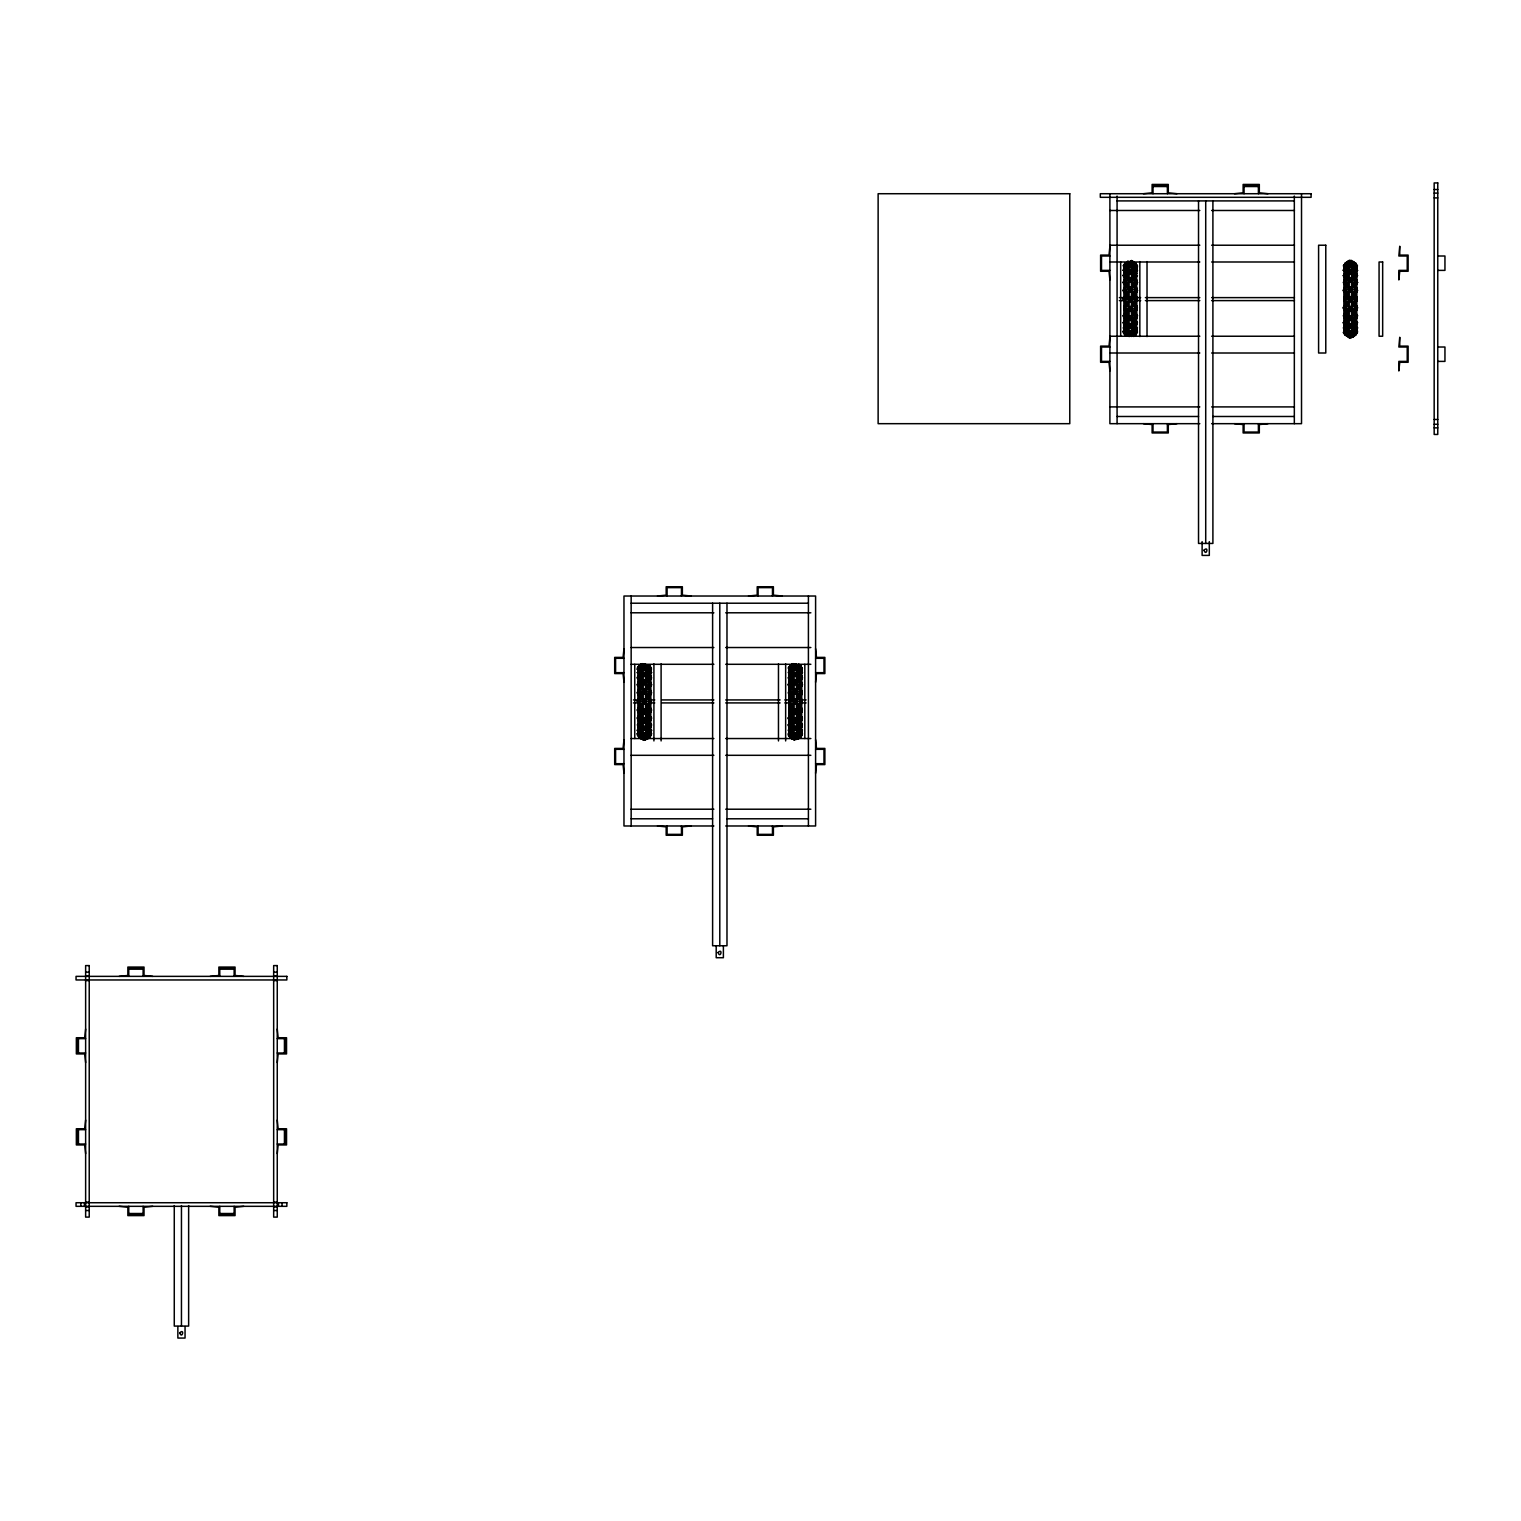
<?xml version="1.0" encoding="UTF-8"?>
<svg xmlns="http://www.w3.org/2000/svg" width="1521" height="1521" viewBox="0 0 1521 1521"><rect width="100%" height="100%" fill="white"/><g stroke="black" fill="none" stroke-linecap="round" stroke-linejoin="round"><path stroke-width="1.5" d="M638.06 675.666L637.261 677.929L638.478 679.222L638.06 675.666C640.398 675.875 638.497 681.161 637.261 677.929L638.06 675.666L639.143 676.389M638.06 682.378L638.478 686.522L638.06 682.378L637.261 684.811L638.06 686.256L638.06 682.378L638.478 686.522L637.261 684.811L638.478 682.72L638.478 686.522M650.722 720.441L650.304 716.315L650.722 720.441L651.52 718.026L650.722 716.581L650.722 720.441L650.304 716.315L651.52 718.026L650.304 720.117L650.304 716.315M650.722 727.171C652.566 721.258 647.642 725.555 650.722 727.171L651.52 724.909L650.722 724.015L649.847 726.772L650.304 723.616L651.52 724.909C650.094 728.084 649.486 727.171 650.912 724.395L650.304 723.616M788.981 675.666C787.118 681.579 792.042 677.282 788.981 675.666L788.981 678.822L790.064 676.389L788.981 675.666L790.064 676.389M801.624 720.441L801.206 716.315L801.624 720.441L801.624 716.581L800.54 719.11L801.624 720.441L800.54 719.11M801.624 727.171C803.487 721.258 798.544 725.555 801.624 727.171L801.624 724.015L800.54 726.449L801.624 727.171L800.54 726.449M1123.981 273.343L1125.084 274.084L1123.981 273.343C1122.137 279.275 1127.061 274.978 1123.981 273.343L1123.182 275.624L1123.981 276.518L1124.856 273.761L1123.182 275.624L1124.399 276.898L1124.856 273.761M1123.981 280.073L1124.399 284.218L1123.981 280.073L1123.182 282.507L1123.981 283.952L1124.399 280.415L1123.182 282.507L1124.399 284.218L1123.981 280.073L1124.856 281.176M1136.643 324.867C1138.507 318.954 1133.563 323.251 1136.643 324.867L1136.643 321.711L1135.541 324.125L1136.643 324.867L1135.541 324.125M1344.07 280.073L1344.488 284.218L1344.07 280.073L1344.07 283.952L1345.153 281.423L1344.07 280.073L1345.153 281.423M1356.713 318.136L1356.295 314.01L1356.713 318.136L1357.512 315.722L1356.713 314.277L1356.295 317.813L1357.512 315.722L1356.295 314.01L1356.713 318.136L1355.857 317.033M1356.713 324.867L1355.629 324.125L1356.713 324.867C1358.576 318.954 1353.633 323.251 1356.713 324.867L1357.512 322.604L1356.713 321.711L1355.857 324.467L1357.512 322.604L1356.295 321.311L1355.857 324.467M637.869 673.271L638.06 670.685C641.121 670.286 635.835 676.655 638.915 670.362L638.478 673.423L637.261 672.643L639.143 670.78L637.261 672.643L638.478 673.423M637.869 693.006L638.478 690.61L637.261 692.816L638.478 694.85L638.06 690.42L638.478 694.85L637.261 692.816L638.06 690.42L639.143 692.264L638.06 690.42M650.722 712.417L650.304 707.987L650.722 712.417L651.52 710.022L650.722 708.121L650.722 712.417L650.304 707.987L651.52 710.022L650.304 712.227L650.304 707.987M650.722 732.152C652.338 725.973 647.699 733.008 650.722 732.152L651.52 730.194L649.847 732.476L650.304 729.415L651.52 730.194L649.619 732.057L650.722 732.152L650.912 729.567M788.981 690.42L788.981 694.717L790.064 692.264L788.981 690.42L788.981 694.717L790.064 692.264L788.981 690.42L790.064 692.264M801.624 712.417L801.624 708.121L800.54 710.573L801.624 712.417L801.624 708.121L800.54 710.573L801.624 712.417L800.54 710.573M801.624 732.152C803.259 725.973 798.62 733.008 801.624 732.152L801.833 729.567L800.54 732.057L801.624 732.152L801.833 729.567M1124.399 271.118L1123.182 270.339L1125.084 268.476L1123.981 268.38C1122.365 274.56 1127.004 267.525 1123.981 268.38L1123.182 270.339L1124.399 271.118L1124.856 268.057M1123.981 288.096L1124.399 292.526L1123.981 288.096L1123.182 290.511L1123.981 292.412L1124.399 288.306L1123.182 290.511L1124.399 292.526L1123.981 288.096L1124.856 289.827M1136.643 310.113L1136.643 305.816L1135.541 308.269L1136.643 310.113L1136.643 305.816L1135.541 308.269L1136.643 310.113L1135.541 308.269M1136.643 329.848C1138.259 323.669 1133.62 330.703 1136.643 329.848L1136.833 327.262L1135.541 329.753L1136.643 329.848L1136.833 327.262M1344.07 268.38C1342.435 274.56 1347.074 267.525 1344.07 268.38L1343.271 270.339L1344.488 271.118L1344.925 268.057L1343.271 270.339L1344.488 271.118M1356.713 310.113L1356.295 305.683L1356.713 310.113L1357.512 307.717L1356.713 305.816L1356.295 309.923L1357.512 307.717L1356.295 305.683L1356.713 310.113L1355.857 308.402M1356.922 327.262L1355.629 329.753L1356.713 329.848C1358.348 323.669 1353.709 330.703 1356.713 329.848L1357.512 327.89L1355.857 330.171L1356.295 327.11L1357.512 327.89L1355.857 330.171M643.212 740.1L643.212 664.05L644.391 665.571L643.269 664.62L645.569 664.05L644.391 665.571L645.512 664.62L645.512 739.51L643.212 740.1L645.569 738.788C643.991 735.746 641.862 739.624 645.512 739.51M795.293 739.776L794.133 740.1L794.133 664.05L795.293 665.571L796.415 664.62L796.415 739.51M1349.26 262.315L1350.382 260.756L1349.26 261.023L1351.561 261.745L1350.382 262.715L1349.222 261.745L1351.523 261.023L1351.523 337.206L1349.222 337.795L1349.222 260.433L1351.561 260.433L1349.26 262.315L1350.382 263.266L1351.523 262.315L1349.222 260.433M1129.19 335.913L1130.312 334.962L1129.133 336.483L1129.133 261.745L1130.312 263.266L1131.491 260.433M638.478 703.615L638.478 699.223L638.478 703.615L637.261 701.409L638.06 699.185L639.143 701.409L638.06 699.185M650.722 703.653L650.304 699.223L650.304 703.615L651.52 701.409L650.722 699.185L650.722 703.653L650.304 699.223L650.304 703.615L650.912 701.409M788.981 699.185L788.981 703.653L790.064 701.409L788.981 699.185L788.981 703.653L790.064 701.409L788.981 699.185L788.981 703.653M801.624 703.653L801.624 699.185L800.54 701.409L801.624 703.653L801.624 699.185L801.624 703.653L800.768 701.409M1123.981 296.88L1124.399 301.31L1124.399 296.918L1123.182 299.105L1123.981 301.348L1124.399 296.918L1123.182 299.105M1344.07 296.88L1344.07 301.348L1345.153 299.105L1344.07 296.88L1344.07 301.348L1344.07 296.88L1344.925 299.105M1356.713 301.348L1356.713 296.88L1355.629 299.105L1356.713 301.348L1356.713 296.88L1356.713 301.348L1355.857 299.105M638.06 667.814L637.869 670.02L638.915 666.787L637.261 669.316L638.478 669.525L638.915 666.787L637.261 669.316L638.478 669.525M650.912 732.818L649.847 736.05L650.912 732.818L649.847 736.05L650.304 733.293L651.52 733.521L650.304 734.434M790.064 667.244L788.772 670.02L789.836 666.787M801.624 735.023L801.833 732.818L800.768 736.05L801.833 732.818L800.768 736.05L801.206 733.293L802.423 733.521L800.54 735.594L801.206 734.434M1125.084 264.939L1123.791 267.715L1124.856 264.483M1356.713 332.719L1356.922 330.513L1355.857 333.745L1356.922 330.513L1355.857 333.745L1356.295 330.989L1357.512 331.217L1355.629 333.289L1356.295 332.129M638.06 708.121L638.06 712.417L638.478 707.987L637.261 710.022L638.06 712.417L638.478 707.987L637.261 710.022M650.722 694.717L650.722 690.42L650.304 694.85L651.52 692.816L650.722 690.42L649.619 692.264L650.722 694.717L650.304 690.61L651.52 692.816L650.304 694.85L650.304 690.61M788.772 709.832L789.38 707.987L788.981 712.417L788.981 708.121L790.064 710.573L788.981 712.417L788.981 708.121M801.624 694.717L801.624 690.42L800.54 692.264L801.624 694.717L801.624 690.42L800.54 692.264L801.624 694.717L801.624 690.42M1123.981 305.816L1123.981 310.113L1125.084 308.269L1123.981 305.816L1123.981 310.113L1125.084 308.269L1123.981 305.816L1123.981 310.113M1136.643 292.412L1136.643 288.096L1136.225 292.526L1137.442 290.511L1136.643 288.096L1135.541 289.96L1136.643 292.412L1136.225 288.306L1137.442 290.511L1136.225 292.526L1137.442 290.511M1356.713 292.412L1356.713 288.096L1356.295 292.526L1357.512 290.511L1356.713 288.096L1355.629 289.96L1356.713 292.412L1356.295 288.306L1357.512 290.511L1356.295 292.526L1356.295 288.306M637.869 668.917L638.915 665.552L638.915 737.267L637.261 734.643L639.143 736.81L637.869 733.921L637.869 668.917L639.143 666.027L637.261 668.194L638.915 665.552M650.722 735.613L650.912 668.917L649.847 665.552L649.847 737.267L651.52 734.643M788.772 671.636L789.836 665.552L789.836 737.267L788.182 734.643L790.064 736.81L788.772 733.921L788.772 673.271L789.836 670.362L788.182 672.643C791.681 674.031 788.239 669.088 790.064 670.78L789.38 671.217M801.624 735.613L801.833 668.917L800.768 665.552L800.768 737.267L802.423 734.643M1123.981 264.92L1123.791 331.616L1124.856 334.962L1124.856 263.247L1123.182 265.89L1125.084 263.722L1124.399 267.221M1136.833 273.552L1137.442 265.89L1135.769 263.247L1135.769 334.962L1136.833 317.775M1343.861 273.552L1344.925 263.247L1344.925 334.962L1343.271 332.339L1345.153 334.506L1343.861 331.616L1343.861 317.775M1356.713 333.308L1356.922 266.612L1355.857 263.247L1355.857 334.962L1357.512 332.339M789.38 679.222L789.836 676.065L788.182 677.929L789.38 679.222L789.38 676.104M800.768 726.772L801.206 723.616L802.423 724.909L800.768 726.772L801.624 724.015M1135.769 324.467L1136.225 321.311L1137.442 322.604L1135.769 324.467L1136.643 321.711M1343.271 275.624L1344.488 276.898L1344.925 273.761L1343.271 275.624L1344.488 276.898L1344.488 273.799M789.836 670.362L788.772 673.271M789.38 686.522L788.981 682.378L788.182 684.811L789.38 686.522L789.38 682.72L788.182 684.811L789.38 686.522L788.981 682.378L789.836 683.48M800.768 719.338L801.206 716.315L802.423 718.026L801.206 720.117L801.624 716.581M800.768 732.476L801.206 729.415L802.423 730.194L800.768 732.476L801.206 729.415M1135.769 317.033L1136.225 314.01L1137.442 315.722L1136.643 318.136L1136.225 314.01L1137.442 315.722L1136.225 317.813L1135.541 316.805L1136.643 318.136L1136.643 314.277L1137.442 315.722M1135.769 330.171L1136.225 327.11L1137.442 327.89L1135.769 330.171L1136.225 327.11M1344.488 284.218L1344.488 280.415L1343.271 282.507L1344.488 284.218L1344.488 280.415M1135.769 333.745L1136.225 330.989L1137.442 331.217C1134.153 337.434 1137.499 327.357 1135.769 333.745L1136.833 330.513L1135.541 333.289L1136.643 331.559M1344.488 267.221L1344.925 264.483L1343.861 267.715M789.38 694.85L789.38 690.61L788.182 692.816L789.38 694.85L789.38 690.61M800.768 710.706L801.206 707.987L802.423 710.022L801.206 712.227L801.624 708.121M1135.769 308.402L1136.225 305.683L1137.442 307.717L1136.225 309.923L1136.643 305.816M1344.488 292.526L1344.07 288.096L1343.271 290.511L1344.488 292.526L1344.488 288.306L1343.271 290.511L1344.488 292.526L1344.07 288.096L1344.925 289.827M1352.644 261.897L1354.736 263.247L1352.644 261.897L1354.736 263.247L1352.644 261.897L1353.842 261.726M1348.043 336.901L1346.047 334.981M637.869 717.665L638.478 716.315L638.06 720.441L637.261 718.026L638.06 716.581L639.143 719.11L638.06 720.441L638.478 716.315L637.261 718.026M650.722 686.256L650.722 682.378L650.304 686.522L651.52 684.811L650.722 682.378L649.619 683.728L650.722 686.256L650.304 682.72L651.52 684.811L650.304 686.522L651.52 684.811M788.981 716.581L788.981 720.441L790.064 719.11L789.38 716.315L788.182 718.026L788.981 720.441L790.064 719.11L788.981 716.581L789.38 720.117L788.182 718.026L789.38 716.315L788.981 720.441M801.624 686.256L801.624 682.378L800.54 683.728L801.206 686.522L802.423 684.811L801.624 682.378L800.54 683.728L801.624 686.256L801.206 682.72L802.423 684.811L801.206 686.522L801.624 682.378M1123.981 314.277L1123.981 318.136L1125.084 316.805L1124.399 314.01L1123.182 315.722L1123.981 318.136L1125.084 316.805L1123.981 314.277L1124.399 317.813L1123.182 315.722L1124.399 314.01L1123.981 318.136M1136.643 283.952L1136.643 280.073L1135.541 281.423L1136.225 284.218L1137.442 282.507L1136.643 280.073L1135.541 281.423L1136.643 283.952L1136.225 280.415L1137.442 282.507L1136.225 284.218L1136.643 280.073M1344.07 314.277L1344.488 317.813L1343.271 315.722L1344.488 314.01L1345.153 316.805L1344.07 318.136L1344.07 314.277L1345.153 316.805L1344.07 318.136L1345.153 316.805M1356.713 283.952L1356.713 280.073L1356.295 284.218L1357.512 282.507L1356.713 280.073L1355.629 281.423L1356.713 283.952L1356.295 280.415L1357.512 282.507L1356.295 284.218L1357.512 282.507M800.768 736.05L801.833 732.818M1355.857 333.745L1356.922 330.513M649.847 737.267L650.304 735.004M788.772 668.917L789.836 665.552M800.768 737.267L801.206 735.004M1124.399 265.51L1124.856 263.247M1135.769 334.962L1137.442 332.339M1344.925 263.247L1343.861 266.612M1355.857 334.962L1356.295 332.7M1124.856 299.105L1124.399 301.31L1124.399 296.918M1136.225 296.918L1136.643 301.348L1135.541 299.105L1136.643 296.88L1136.643 301.348L1135.541 299.105L1136.643 296.88L1137.442 299.105L1136.225 296.918L1136.833 299.105L1136.643 273.343C1134.305 273.571 1136.206 278.856 1137.442 275.624L1136.225 276.898L1135.541 274.084L1136.643 273.343L1135.541 274.084M801.206 720.117L801.206 716.315M1124.399 280.415L1124.399 284.218M1356.295 317.813L1356.295 314.01M801.206 712.227L801.206 707.987M1124.399 288.306L1124.399 292.526M1136.225 309.923L1136.225 305.683M1356.295 309.923L1356.295 305.683M801.206 726.715L801.206 723.616M1124.399 273.799L1124.399 276.898M1133.62 262.277L1132.556 261.897L1134.837 262.734C1130.16 259.35 1136.073 265.3 1133.772 261.726L1134.647 263.247L1132.651 261.327L1134.647 263.247M1136.225 324.41L1136.225 321.311M1356.295 324.41L1356.295 321.311M647.699 665.209L648.916 665.057L647.699 665.209L648.916 665.057L648.726 737.894L646.634 739.282L646.634 664.848L648.726 666.179M798.753 664.031C801.738 666.445 796.7 664.468 799.818 665.057L799.647 737.894L797.536 739.282M1127.004 335.323L1125.787 335.476M1353.709 262.905L1352.739 261.327M1348.138 336.331L1347.074 335.323M1344.488 266.099L1344.925 264.483M798.62 666.464L797.65 666.217L798.62 668.308L799.818 667.529L797.536 666.749C800.578 665.476 795.426 666.312 798.62 668.308L799.818 667.529L798.753 665.932L799.647 668.004M791.985 736.373L793.049 736.088L791.985 734.529L790.768 735.308L792.954 736.62L791.985 734.529L790.768 735.308L793.049 736.088L790.768 735.308M637.869 701.409L638.478 699.223L637.261 701.409M789.38 699.223L789.38 703.615M801.206 703.615L801.833 701.409M1344.488 296.918L1343.861 299.105L1343.861 276.138L1344.488 276.898M1356.295 301.31L1356.295 296.918M1344.488 309.923L1344.488 305.683L1344.07 310.113L1343.271 307.717L1344.07 305.816L1345.153 308.269L1344.07 310.113L1343.271 307.717L1344.488 305.683M788.981 678.822L789.836 676.065M1344.925 273.761L1343.861 276.138M1344.07 283.952L1344.925 281.176M788.981 694.717L789.836 692.131M801.206 694.85L801.206 690.61M1124.399 305.683L1124.399 309.923M1344.07 270.605L1344.925 268.057M639.866 737.78L642.052 739.206L639.866 737.78C641.938 736.963 640.683 740.195 640.056 737.286L642.052 739.206L640.056 737.286M790.768 737.78L792.954 739.206L790.768 737.78C792.859 736.963 791.604 740.195 790.958 737.286L792.954 739.206L790.958 737.286M789.38 667.814L790.064 666.027L788.182 668.194L788.981 667.225M1136.643 296.88L1135.541 299.105M645.569 691.409C644.98 697.321 641.691 690.591 644.391 689.07L645.569 691.409L644.391 693.918L643.269 691.561L644.391 689.07L645.512 691.561L644.391 694.032L643.212 691.409L644.391 689.26L645.512 691.561M796.472 691.409L795.293 694.032L796.415 691.561L795.293 689.07L794.133 691.409L795.293 694.032L796.472 691.409L795.293 689.07L794.171 691.561L795.293 693.918L794.133 691.409L795.293 689.26L796.415 691.561M1131.491 289.104L1130.312 291.709L1131.434 289.256L1130.312 286.766L1129.133 289.104L1130.312 291.709L1131.491 289.104L1130.312 286.766L1129.133 289.104L1130.312 291.595L1129.19 289.256L1130.312 286.956L1131.434 289.256M1351.561 289.104L1350.382 291.709L1351.523 289.256L1350.382 286.766L1349.222 289.104L1350.382 291.709L1351.561 289.104L1350.382 286.766L1349.222 289.104L1350.382 291.595L1349.26 289.256L1350.382 286.956L1351.523 289.256M645.569 682.073L644.391 684.678L643.212 682.073L644.391 680.077L645.569 682.073L644.391 684.678L645.512 682.378L644.391 680.077L645.512 682.378M796.472 682.073L795.293 684.678L794.133 682.073L795.293 680.077L796.472 682.073L795.293 684.678L796.415 682.378L795.293 680.077L794.171 682.378L795.293 684.412L794.133 682.073L795.293 680.4L796.415 682.378M1131.491 279.769L1130.312 282.355L1129.133 279.769L1130.312 277.773L1131.491 279.769L1130.312 282.355L1131.434 280.073L1130.312 277.773L1129.19 280.073L1130.312 282.107L1129.133 279.769L1130.312 278.096L1131.434 280.073M1351.561 279.769L1350.382 282.355L1349.222 279.769L1350.382 277.773L1351.561 279.769L1350.382 282.355L1351.523 280.073L1350.382 277.773L1349.26 280.073L1350.382 282.107L1349.222 279.769L1350.382 278.096L1351.523 280.073M801.206 686.522L802.423 684.811M789.38 716.315L789.38 720.117M1136.225 284.218L1137.442 282.507M1124.399 314.01L1124.399 317.813M645.569 674.069L644.391 676.446L643.212 674.069L644.391 672.529L645.569 674.069L644.391 676.446L645.512 674.487L644.391 672.529L645.512 674.487M645.512 711.277L644.391 708.919L643.212 711.429L644.391 708.805L645.512 711.277L644.391 713.767L645.569 711.429L644.391 708.919L643.212 711.429L644.391 713.767L645.569 711.429M796.472 674.069L795.293 676.446L794.133 674.069L795.293 672.529L796.472 674.069L795.293 676.446L796.415 674.487L795.293 672.529L794.171 674.487L795.293 676.065L794.133 674.069L795.293 672.966L796.415 674.487M796.415 711.277L795.293 708.919L794.133 711.429L795.293 708.805L796.415 711.277L795.293 713.767L796.472 711.429L795.293 708.919L794.133 711.429L795.293 713.767L796.472 711.429M1131.491 271.765L1130.312 274.141L1129.133 271.765L1130.312 270.225L1131.491 271.765L1130.312 274.141L1131.434 272.183L1130.312 270.225L1129.19 272.183L1130.312 273.761L1129.133 271.765L1130.312 270.662L1131.434 272.183M1131.434 308.972L1130.312 311.463L1131.491 309.124L1130.312 306.615L1129.133 309.124L1130.312 311.463L1129.19 308.972L1130.312 306.501L1131.434 308.972L1130.312 306.501L1129.133 309.124L1130.312 311.273L1131.491 309.124M1351.561 271.765L1350.382 274.141L1349.222 271.765L1350.382 270.225L1351.561 271.765L1350.382 274.141L1351.523 272.183L1350.382 270.225L1349.26 272.183L1350.382 273.761L1349.222 271.765L1350.382 270.662L1351.523 272.183M1351.523 308.972L1350.382 311.463L1351.561 309.124L1350.382 306.615L1349.222 309.124L1350.382 311.463L1349.26 308.972L1350.382 306.501L1351.523 308.972L1350.382 306.501L1349.222 309.124L1350.382 311.273L1351.561 309.124M788.981 712.417L790.064 710.573M1136.643 288.096L1135.541 289.96M1344.07 310.113L1345.153 308.269M1356.713 288.096L1355.629 289.96M800.54 667.244L801.833 670.02M789.836 736.05L788.772 732.818L789.836 736.05L788.772 732.818L790.064 735.594L788.981 733.883M1136.643 265.51L1135.769 264.483L1136.833 267.715M1124.856 333.745L1123.791 330.513L1125.084 334.506L1123.182 332.339L1124.856 334.962M1355.629 264.939L1356.922 267.715M1345.153 333.289L1343.861 330.513L1344.925 333.745L1344.07 332.719M649.619 676.389L650.722 678.822L650.722 675.666C648.383 675.875 650.285 681.161 651.52 677.929L650.722 675.666L650.304 679.222L651.52 677.929M637.869 724.395C638.649 722.152 640.208 727.323 638.06 727.171L638.06 724.015C640.36 726.677 637.109 728.502 637.869 724.395L638.478 723.616L637.261 724.909L638.915 726.772L638.06 724.015M801.206 679.222L801.624 675.666L800.54 676.389L801.624 678.822L802.423 677.929L801.624 675.666C799.305 675.875 801.187 681.161 802.423 677.929L800.768 676.065L801.206 679.222L802.423 677.929M788.981 724.015L788.981 727.171C791.3 726.962 789.418 721.676 788.182 724.909L788.981 727.171L790.064 726.449L788.981 724.015L789.836 726.772L788.182 724.909L789.38 723.616L789.836 726.772M1123.981 321.711L1123.981 324.867C1126.32 324.657 1124.418 319.372 1123.182 322.604L1123.981 324.867L1125.084 324.125L1123.981 321.711L1124.856 324.467L1123.182 322.604L1124.399 321.311L1124.856 324.467M1356.713 276.518L1356.713 273.343C1354.393 273.571 1356.276 278.856 1357.512 275.624L1355.857 273.761L1356.713 276.518L1355.629 274.084L1356.713 273.343L1356.295 276.898L1357.512 275.624M1344.07 321.711L1344.07 324.867C1346.389 324.657 1344.507 319.372 1343.271 322.604L1344.07 324.867L1345.153 324.125L1344.07 321.711L1344.925 324.467L1343.271 322.604L1344.488 321.311L1344.925 324.467M1136.225 301.31L1137.442 299.105M800.54 670.78L801.624 670.685L802.423 672.643L801.206 673.423L800.54 670.78L801.624 670.685L801.833 673.271L800.54 670.78L801.833 673.271M789.836 732.476L789.38 729.415L789.836 732.476L789.38 729.415L788.182 730.194L789.836 732.476L789.38 729.415M1135.541 268.476L1136.643 268.38L1137.442 270.339L1136.225 271.118L1135.541 268.476L1136.643 268.38L1136.833 270.966L1135.541 268.476L1136.833 270.966M1124.856 330.171L1124.399 327.11L1124.856 330.171L1124.399 327.11L1123.182 327.89L1124.856 330.171L1124.399 327.11M1355.629 268.476L1357.512 270.339L1356.295 271.118L1355.629 268.476L1357.512 270.339L1356.295 271.118L1357.512 270.339M1344.925 330.171L1344.488 327.11L1344.925 330.171L1344.488 327.11L1343.271 327.89L1344.925 330.171L1344.488 327.11M645.512 720.46L644.391 718.425L643.212 720.764L644.391 718.159L645.512 720.46L644.391 722.76L645.569 720.764C644.942 715.345 641.71 721.144 644.391 722.76L643.269 720.46L644.391 722.437L645.569 720.764M796.415 720.46L795.293 718.425L794.133 720.764L795.293 718.159L796.415 720.46L795.293 722.76L796.472 720.764C795.863 715.345 792.612 721.144 795.293 722.76L794.171 720.46L795.293 722.437L796.472 720.764M1131.434 318.155L1130.312 316.121L1129.133 318.459L1130.312 315.855L1131.434 318.155L1130.312 320.456L1131.491 318.459C1130.883 313.041 1127.631 318.821 1130.312 320.456L1129.19 318.155L1130.312 320.132L1131.491 318.459M1351.523 318.155L1350.382 320.456L1351.561 318.459L1350.382 315.855L1351.523 318.155L1350.382 316.121L1349.222 318.459L1350.382 320.456L1349.26 318.155L1350.382 315.855L1349.222 318.459L1350.382 320.132L1351.561 318.459M640.056 665.552L642.052 663.631L639.866 665.057L642.147 664.202L642.147 739.282L640.056 737.894L640.056 664.943M645.569 667.928L644.391 669.943L643.212 667.928L644.391 666.959L645.569 667.928L644.391 669.943L645.512 668.422L644.391 666.959L645.512 668.422M638.478 720.117L638.06 716.581M647.851 738.807C651.273 736.012 643.478 741.069 648.726 737.286L646.729 739.206L648.726 737.286M790.958 665.552L792.954 663.631L790.768 665.057L793.049 664.202L793.049 739.282L790.958 737.894L790.958 664.943M796.472 667.928L795.293 669.943L794.133 667.928L795.293 666.959L796.472 667.928L795.293 669.943L796.415 668.422L795.293 666.959L794.171 668.422L795.293 669.449L794.133 667.928L796.415 668.422M799.818 737.78L797.65 739.206L799.818 737.78L797.65 739.206L797.536 664.848L799.647 666.179M1131.491 265.605L1130.312 267.639L1129.133 265.605L1130.312 264.654L1131.491 265.605L1130.312 267.639L1131.434 266.118L1130.312 264.654L1129.19 266.118L1130.312 267.145L1129.133 265.605L1131.434 266.118M1134.837 335.476L1133.772 336.502C1136.757 334.069 1131.719 336.065 1134.837 335.476L1133.62 335.323M1135.541 333.289L1136.225 332.129M1346.047 263.247L1346.941 261.726C1350.762 260.737 1343.423 265.167 1346.941 261.726L1348.138 261.897L1346.047 263.247L1348.043 261.327M1351.561 265.605L1350.382 267.639L1349.222 265.605L1350.382 264.654L1351.561 265.605L1350.382 267.639L1351.523 266.118L1350.382 264.654L1349.26 266.118L1350.382 267.145L1349.222 265.605L1351.523 266.118M1353.842 336.502C1357.283 333.688 1349.469 338.765 1354.736 334.981L1352.739 336.901L1352.644 261.251L1354.736 262.639L1354.736 335.59L1352.644 336.978L1354.736 334.981M642.147 664.202L639.866 665.057L642.052 663.631M793.049 664.202L790.768 665.057L792.954 663.631M800.54 735.594L802.423 733.521M1355.629 333.289L1357.512 331.217M651.52 668.194L649.619 666.027L650.912 668.917L650.722 667.225M638.06 735.613L637.869 733.921M802.423 668.194L800.54 666.027L801.833 668.917L801.624 667.225M788.981 735.613L788.772 733.921M1137.442 265.89L1135.541 263.722L1136.833 266.612M1357.512 265.89L1355.629 263.722L1356.922 266.612L1356.713 264.92M1344.07 333.308L1343.861 331.616M650.304 668.403L649.619 667.244L650.304 669.525L651.52 669.316L649.847 666.787L650.912 670.02M638.478 734.434L638.915 736.05L638.478 733.293L638.06 735.023L637.261 733.521L638.915 736.05L637.261 733.521M788.981 735.023L788.182 733.521M1123.981 332.719L1123.182 331.217L1125.084 333.289L1124.399 332.129M801.206 669.525L800.768 666.787M1136.643 266.65L1135.541 264.939M645.512 728.35C644.505 732.304 641.881 727.951 644.391 726.373L645.512 728.35L644.391 726.373L643.212 728.768L644.391 726.772L645.569 728.768L644.391 730.308L643.269 728.35L644.391 729.871L645.569 728.768M796.415 728.35C795.426 732.304 792.783 727.951 795.293 726.373L796.415 728.35L795.293 726.373L794.133 728.768L795.293 726.772L796.472 728.768L795.293 730.308L794.171 728.35L795.293 729.871L796.472 728.768M1131.434 326.045L1130.312 324.467L1129.133 326.464L1130.312 324.068L1131.434 326.045L1130.312 328.004L1131.491 326.464C1130.902 321.749 1127.612 326.521 1130.312 328.004L1129.19 326.045L1130.312 327.566L1131.491 326.464M1351.523 326.045L1350.382 328.004L1351.561 326.464L1350.382 324.068L1351.523 326.045L1350.382 324.467L1349.222 326.464L1350.382 328.004L1349.26 326.045L1350.382 324.068L1349.222 326.464L1350.382 327.566L1351.561 326.464M650.912 673.271C650.589 666.768 648.459 674.506 651.52 672.643L649.619 670.78L651.52 672.643L650.304 673.423L651.52 672.643M638.478 731.601C639.695 734.7 637.489 725.232 638.06 732.152L637.261 730.194L638.478 729.415L637.261 730.194L639.143 732.057L638.06 729.928M788.981 732.152L788.981 729.928M1123.981 329.848L1123.981 327.604M1356.922 270.966L1356.713 268.38M1344.07 329.848L1344.07 327.604M1131.491 261.745L1130.312 263.266L1129.19 262.315L1131.434 261.023L1131.434 335.913L1130.312 335.514L1131.491 336.483M1129.133 336.483L1130.312 334.962L1131.434 335.913M1351.561 261.745L1350.382 263.266L1349.222 261.745L1351.523 262.315M1356.713 280.073L1355.629 281.423M789.38 723.616L788.981 727.171M1124.399 321.311L1123.981 324.867M1344.488 321.311L1344.07 324.867M1343.271 265.89L1345.153 263.722L1344.07 264.92M801.206 673.423L802.423 672.643M1136.225 271.118L1137.442 270.339M800.54 676.389L801.624 675.666M1355.629 274.084L1356.713 273.343M646.729 739.206L647.699 738.255M797.65 739.206L799.647 737.286M1352.739 336.901L1353.709 335.951M645.512 734.415L644.391 733.388L643.212 734.909L644.391 732.894L645.512 734.415L644.391 735.879L645.569 734.909C644.999 731.164 641.672 734.776 644.391 735.879L643.269 734.415L645.569 734.909M1131.434 332.091L1130.312 331.065L1129.133 332.605L1130.312 330.589L1131.434 332.091L1130.312 333.574L1131.491 332.605C1130.921 328.859 1127.593 332.472 1130.312 333.574L1129.19 332.091L1131.491 332.605M796.415 734.415L795.293 733.388L794.133 734.909L795.293 732.894L796.415 734.415L795.293 735.879L796.472 734.909C795.901 731.164 792.574 734.776 795.293 735.879L794.171 734.415L796.472 734.909M1351.523 332.091L1350.382 333.574L1351.561 332.605L1350.382 330.589L1351.523 332.091L1350.382 331.065L1349.222 332.605L1350.382 333.574L1349.26 332.091L1350.382 330.589L1349.222 332.605L1351.561 332.605M794.133 740.1L795.293 737.267L796.415 738.217L794.133 738.788L795.293 737.267L796.472 738.788M1349.222 337.795L1351.523 337.206M1125.977 263.874L1128.069 262.544M1132.556 335.685L1134.647 334.354M640.056 666.179L642.147 664.848M1346.047 263.874L1348.138 262.544M646.634 737.989L648.726 736.658M790.958 666.179L793.049 664.848M1352.644 335.685L1354.736 334.354M797.536 737.989L799.647 736.658M1125.977 267.525L1128.069 266.327M1132.556 331.901L1134.647 330.703M640.056 669.829L642.147 668.632M1346.047 267.525L1348.138 266.327M1352.644 331.901L1354.736 330.703M646.634 734.206L648.726 733.008M790.958 669.829L793.049 668.632M797.536 734.206L799.647 733.008M1125.977 273.324L1128.069 272.335M1132.556 325.874L1134.647 324.905M1346.047 273.324L1348.138 272.335M1352.644 325.874L1354.736 324.905M640.056 675.628L642.147 674.64M646.634 728.179L648.726 727.209M790.958 675.628L793.049 674.64M797.536 728.179L799.647 727.209M651.52 733.521L650.304 733.293M1352.644 336.331L1354.926 335.476M646.634 738.636L648.916 737.78M1348.138 261.897L1345.857 262.734M639.866 665.057L641.082 665.209M790.768 665.057L791.985 665.209M1125.977 280.872L1128.069 280.187M1132.556 318.041L1134.647 317.357M1346.047 280.872L1348.138 280.187M1352.644 318.041L1354.736 317.357M640.056 683.176L642.147 682.492M646.634 720.346L648.726 719.661M790.958 683.176L793.049 682.492M797.536 720.346L799.647 719.661M1351.523 335.913L1349.222 336.483L1351.561 336.483L1350.382 334.962L1351.523 335.913L1349.222 336.483L1350.382 334.962L1349.26 335.913L1350.382 336.806M645.512 738.217L643.212 738.788L644.391 737.267L645.512 738.217L643.269 738.217L645.569 740.1L643.269 739.51L644.391 739.187M1125.977 289.674L1128.069 289.313M1132.556 308.915L1134.647 308.554M1346.047 289.674L1348.138 289.313M1352.644 308.915L1354.736 308.554M640.056 691.979L642.147 691.618M646.634 711.22L648.726 710.858M790.958 691.979L793.049 691.618M797.536 711.22L799.647 710.858M798.62 665.209L799.818 665.057M1153.013 186.532L1167.387 186.532M1244.045 186.532L1258.399 186.532M1434.17 189.517L1437.763 189.517M1434.17 193.11L1437.763 193.11M1434.17 197.901L1437.763 197.901M1117.079 200.905L1294.333 200.905M1109.893 210.487L1199.803 210.487M1211.629 210.487L1294.428 210.487M1109.893 245.223L1199.803 245.223M1211.629 245.223L1294.428 245.223M1109.893 246.421L1108.999 255.091L1100.615 255.091L1100.615 271.27L1108.999 271.27L1109.893 279.94M1109.893 256.003L1101.508 256.003L1101.508 270.377L1109.893 270.377M1437.763 256.003L1444.95 256.003L1444.95 270.377L1437.763 270.377M1109.893 261.992L1199.803 261.992M1211.629 261.992L1294.428 261.992M1119.361 297.622L1124.095 297.622M1135.921 297.622L1140.655 297.622M1145.389 297.622L1199.803 297.622M1211.629 297.622L1294.428 297.622M1125.977 299.105L1128.069 299.105M1132.556 299.105L1134.647 299.105M1346.047 299.105L1348.138 299.105M1352.644 299.105L1354.736 299.105M1119.361 300.607L1124.095 300.607M1135.921 300.607L1140.655 300.607M1145.389 300.607L1199.803 300.607M1211.629 300.607L1294.428 300.607M1109.893 336.236L1199.803 336.236M1211.629 336.236L1294.428 336.236M1109.893 337.434L1108.999 346.123L1100.615 346.123L1100.615 362.283L1108.999 362.283L1109.893 370.972M1109.893 347.016L1101.508 347.016L1101.508 361.39L1109.893 361.39M1437.763 347.016L1444.95 347.016L1444.95 361.39L1437.763 361.39M1109.893 353.005L1199.803 353.005M1211.629 353.005L1294.428 353.005M1109.893 406.906L1199.803 406.906M1211.629 406.906L1294.428 406.906M1117.079 416.488L1198.529 416.488M1212.902 416.488L1294.333 416.488M1434.17 419.473L1437.763 419.473M1199.803 423.675L1109.893 423.675L1109.893 193.718M1211.629 423.675L1301.52 423.675L1301.52 193.718M1434.17 424.264L1437.763 424.264M1434.17 427.857L1437.763 427.857M631.158 603.21L808.412 603.21M631.063 612.792L713.862 612.792M725.707 612.792L810.864 612.792M631.063 647.528L713.862 647.528M725.707 647.528L810.864 647.528M623.971 648.726L623.078 657.395L614.693 657.395L614.693 673.575L623.078 673.575L623.971 682.264M815.598 648.726L816.492 657.395L824.876 657.395L824.876 673.575L816.492 673.575L815.598 682.264M623.971 658.308L615.587 658.308L615.587 672.681L623.971 672.681M815.598 658.308L823.983 658.308L823.983 672.681L815.598 672.681M631.063 664.297L713.862 664.297M725.707 664.297L810.864 664.297M633.439 699.926L638.174 699.926M649.999 699.926L654.733 699.926M661.825 699.926L713.862 699.926M725.707 699.926L780.121 699.926M784.855 699.926L789.57 699.926M801.415 699.926L806.13 699.926M640.056 701.409L642.147 701.409M646.634 701.409L648.726 701.409M790.958 701.409L793.049 701.409M797.536 701.409L799.647 701.409M633.439 702.911L638.174 702.911M649.999 702.911L654.733 702.911M661.825 702.911L713.862 702.911M725.707 702.911L780.121 702.911M784.855 702.911L789.57 702.911M801.415 702.911L806.13 702.911M631.063 738.541L713.862 738.541M725.707 738.541L810.864 738.541M623.971 739.738L623.078 748.427L614.693 748.427L614.693 764.588L623.078 764.588L623.971 773.276M815.598 739.738L816.492 748.427L824.876 748.427L824.876 764.588L816.492 764.588L815.598 773.276M623.971 749.321L615.587 749.321L615.587 763.694L623.971 763.694M815.598 749.321L823.983 749.321L823.983 763.694L815.598 763.694M631.063 755.31L713.862 755.31M725.707 755.31L810.864 755.31M631.063 809.21L713.862 809.21M725.707 809.21L810.864 809.21M631.158 818.792L712.608 818.792M726.981 818.792L808.412 818.792M713.862 825.979L623.971 825.979L623.971 596.023L815.598 596.023L815.598 825.979L725.707 825.979M128.753 969.181L143.126 969.181M219.765 969.181L234.139 969.181M85.632 972.166L89.226 972.166M273.666 972.166L277.259 972.166M85.632 975.76L89.226 975.76M273.666 975.76L277.259 975.76M85.632 980.551L89.226 980.551M273.666 980.551L277.259 980.551M85.632 1029.052L84.739 1037.74L76.354 1037.74L76.354 1053.92L84.739 1053.92L85.632 1062.59M277.259 1029.052L278.153 1037.74L286.537 1037.74L286.537 1053.92L278.153 1053.92L277.259 1062.59M85.632 1038.634L77.248 1038.634L77.248 1053.007L85.632 1053.007M277.259 1038.634L285.644 1038.634L285.644 1053.007L277.259 1053.007M85.632 1120.083L84.739 1128.772L76.354 1128.772L76.354 1144.933L84.739 1144.933L85.632 1153.621M277.259 1120.083L278.153 1128.772L286.537 1128.772L286.537 1144.933L278.153 1144.933L277.259 1153.621M85.632 1129.666L77.248 1129.666L77.248 1144.039L85.632 1144.039M277.259 1129.666L285.644 1129.666L285.644 1144.039L277.259 1144.039M85.632 1202.122L89.226 1202.122M273.666 1202.122L277.259 1202.122M85.632 1206.913L89.226 1206.913M273.666 1206.913L277.259 1206.913M85.632 1210.507L89.226 1210.507M273.666 1210.507L277.259 1210.507M128.753 1213.511L143.126 1213.511M219.765 1213.511L234.139 1213.511M1136.225 273.799L1136.643 276.518M1352.644 289.313L1354.736 289.674M1346.047 308.554L1348.138 308.915M1132.556 289.313L1134.647 289.674M1125.977 308.554L1128.069 308.915M797.536 691.618L799.647 691.979M790.958 710.858L793.049 711.22M646.634 691.618L648.726 691.979M640.056 710.858L642.147 711.22M1351.561 336.483L1350.382 336.236L1351.561 337.795L1349.26 337.206L1350.382 337.472M645.569 738.788L644.391 739.776M1130.312 260.756L1131.434 261.023M1130.312 261.992L1131.434 262.315M1352.644 280.187L1354.736 280.872M1346.047 317.357L1348.138 318.041M1132.556 280.187L1134.647 280.872M1125.977 317.357L1128.069 318.041M797.536 682.492L799.647 683.176M790.958 719.661L793.049 720.346M646.634 682.492L648.726 683.176M640.056 719.661L642.147 720.346M1357.512 327.89L1356.295 327.11M651.52 730.194L650.304 729.415M1345.857 335.476L1346.941 335.856M1133.772 262.373L1134.837 262.734M1123.182 331.217L1125.084 333.289M1352.644 272.335L1354.736 273.324M1346.047 324.905L1348.138 325.874M1132.556 272.335L1134.647 273.324M1125.977 324.905L1128.069 325.874M797.536 674.64L799.647 675.628M790.958 727.209L793.049 728.179M646.634 674.64L648.726 675.628M640.056 727.209L642.147 728.179M1352.644 266.327L1354.736 267.525M1346.047 330.703L1348.138 331.901M1132.556 266.327L1134.647 267.525M1125.977 330.703L1128.069 331.901M797.536 668.632L799.647 669.829M790.958 733.008L793.049 734.206M646.634 668.632L648.726 669.829M640.056 733.008L642.147 734.206M1352.644 262.544L1354.736 263.874M1346.047 334.354L1348.138 335.685M1132.556 262.544L1134.647 263.874M1125.977 334.354L1128.069 335.685L1128.069 261.251M790.958 736.658L793.049 737.989M640.056 736.658L642.147 737.989M789.38 734.434L790.064 735.594M1356.295 268.913L1355.857 268.057L1356.713 270.605M650.304 671.217L649.847 670.362L650.722 672.909M1136.225 314.01L1136.833 315.36L1136.833 300.968M1135.769 268.057L1136.643 270.605M800.768 670.362L801.624 672.909M800.768 676.065L801.624 678.822M649.847 676.065L650.722 678.822M1347.074 262.905L1346.941 261.726M1356.295 273.799L1356.922 276.138M801.206 676.104L801.833 678.442M650.304 676.104L650.912 678.442M1356.295 280.415L1356.922 282.868M1136.225 280.415L1136.833 282.868M801.206 682.72L801.833 685.172M650.304 682.72L650.912 685.172M1355.857 263.247L1356.295 265.51M1344.488 332.7L1344.925 334.962M1135.769 263.247L1136.225 265.51M800.768 665.552L801.206 667.814M789.38 735.004L789.836 737.267M649.847 665.552L650.304 667.814M638.478 735.004L638.915 737.267M1343.861 300.968L1343.861 315.36M1294.333 196.076L1294.333 423.675M1267.982 193.718L1259.312 192.825L1259.312 184.44L1243.132 184.44L1243.132 192.825L1234.463 193.718M1267.982 423.675L1259.312 424.568L1259.312 432.953L1243.132 432.953L1243.132 424.568L1234.463 423.675M1258.399 193.718L1258.399 185.334L1244.045 185.334L1244.045 193.718M1258.399 423.675L1258.399 432.059L1244.045 432.059L1244.045 423.675M1212.902 200.905L1212.902 543.434L1198.529 543.434L1198.529 200.905M1209.309 541.628L1209.309 555.412L1202.122 555.412L1202.122 541.628M1205.716 200.905L1205.716 543.434M1176.969 193.718L1168.28 192.825L1168.28 184.44L1152.119 184.44L1152.119 192.825L1143.431 193.718M1176.969 423.675L1168.28 424.568L1168.28 432.953L1152.119 432.953L1152.119 424.568L1143.431 423.675M1167.387 193.718L1167.387 185.334L1153.013 185.334L1153.013 193.718M1167.387 423.675L1167.387 432.059L1153.013 432.059L1153.013 423.675M1147.024 261.612L1147.024 336.597M1139.837 261.612L1139.837 336.597M1134.647 335.59L1134.647 262.639L1132.556 261.251L1132.556 336.331M1125.977 262.639L1125.977 335.59M1120.673 261.992L1120.673 336.236M1117.079 196.076L1117.079 423.675M808.412 596.023L808.412 825.979M804.818 664.297L804.818 738.541M785.654 663.917L785.654 740.936M782.06 596.023L773.39 595.129L773.39 586.745L757.211 586.745L757.211 595.129L748.522 596.023M782.06 825.979L773.39 826.873L773.39 835.257L757.211 835.257L757.211 826.873L748.522 825.979M778.467 663.917L778.467 740.936M772.478 596.023L772.478 587.638L758.104 587.638L758.104 596.023M772.478 825.979L772.478 834.364L758.104 834.364L758.104 825.979M726.981 603.21L726.981 945.758L712.608 945.758L712.608 603.21M723.388 946.233L723.388 957.717L716.201 957.717L716.201 946.233M719.794 603.21L719.794 945.758M691.047 596.023L682.359 595.129L682.359 586.745L666.179 586.745L666.179 595.129L657.509 596.023M691.047 825.979L682.359 826.873L682.359 835.257L666.179 835.257L666.179 826.873L657.509 825.979M681.465 596.023L681.465 587.638L667.092 587.638L667.092 596.023M681.465 825.979L681.465 834.364L667.092 834.364L667.092 825.979M661.103 663.917L661.103 740.936M653.916 663.917L653.916 740.936M634.751 664.297L634.751 738.541M631.158 596.023L631.158 825.979M284.446 1038.634L284.446 1053.007M284.446 1129.666L284.446 1144.039M282.05 1202.731L282.05 1206.324M278.457 1202.731L278.457 1206.324M243.721 976.368L235.052 975.455L235.052 967.071L218.872 967.071L218.872 975.455L210.183 976.368M243.721 1206.324L235.052 1207.218L235.052 1215.602L218.872 1215.602L218.872 1207.218L210.183 1206.324M234.139 976.368L234.139 967.983L219.765 967.983L219.765 976.368M234.139 1206.324L234.139 1214.709L219.765 1214.709L219.765 1206.324M188.642 1205.602L188.642 1326.084L174.269 1326.084L174.269 1205.602M185.049 1326.559L185.049 1338.062L177.862 1338.062L177.862 1326.559M181.455 1205.602L181.455 1326.084M152.708 976.368L144.02 975.455L144.02 967.071L127.859 967.071L127.859 975.455L119.17 976.368M152.708 1206.324L144.02 1207.218L144.02 1215.602L127.859 1215.602L127.859 1207.218L119.17 1206.324M143.126 976.368L143.126 967.983L128.753 967.983L128.753 976.368M143.126 1206.324L143.126 1214.709L128.753 1214.709L128.753 1206.324M84.435 1202.731L84.435 1206.324M80.841 1202.731L80.841 1206.324M78.446 1038.634L78.446 1053.007M78.446 1129.666L78.446 1144.039M179.706 1332.852C182.102 1339.659 184.897 1327.871 179.706 1332.852M718.045 952.526C720.441 959.314 723.236 947.526 718.045 952.526M1203.967 550.222C1206.362 557.009 1209.157 545.221 1203.967 550.222M646.729 666.217L648.726 668.004L646.729 666.217M642.147 736.088L640.93 736.886L640.056 734.833L642.147 736.088L640.93 736.886L640.056 734.833L642.147 736.088M1132.651 263.913L1134.647 265.7L1132.651 263.913M1128.069 333.783L1126.852 334.582L1125.977 332.529L1128.069 333.783L1126.852 334.582L1125.977 332.529L1128.069 333.783M1352.739 263.913L1354.736 265.7L1352.739 263.913M1348.138 333.783L1346.941 334.582L1346.047 332.529L1348.138 333.783L1346.941 334.582L1346.047 332.529L1348.138 333.783M646.729 671.179L647.699 673.67L648.916 672.32L647.851 670.267L646.729 671.179L647.699 673.67L648.916 672.32L647.851 673.252L646.634 671.636L647.851 670.267L648.726 672.719L647.699 670.723L646.729 671.179M642.147 731.202L640.93 732.571L639.866 730.517L641.082 729.167L642.147 731.202L640.93 732.571L640.056 730.118L641.082 732.114L642.052 731.658L641.082 729.167L639.866 730.517L640.93 729.586L642.147 731.202M797.65 671.179L798.62 673.67L799.818 672.32L798.753 670.267L797.65 671.179L798.62 673.67L799.818 672.32L798.753 673.252L797.536 671.636L798.753 670.267L799.647 672.719L798.62 670.723L797.65 671.179M793.049 731.202L791.852 732.571L790.768 730.517L791.985 729.167L793.049 731.202L791.852 732.571L790.958 730.118L791.985 732.114L792.954 731.658L791.985 729.167L790.768 730.517L791.852 729.586L793.049 731.202M1132.651 268.875L1133.62 271.365L1134.837 270.016L1133.772 267.962L1132.651 268.875L1133.62 271.365L1134.837 270.016L1133.772 270.947L1132.556 269.331L1133.772 267.962L1134.647 270.415L1133.62 268.418L1132.651 268.875M1128.069 328.897L1126.852 330.266L1125.787 328.213L1127.004 326.863L1128.069 328.897L1126.852 330.266L1125.977 327.814L1127.004 329.81L1127.974 329.354L1127.004 326.863L1125.787 328.213L1126.852 327.262L1128.069 328.897M1352.739 268.875L1353.709 271.365L1354.926 270.016L1353.842 267.962L1352.739 268.875L1353.709 271.365L1354.926 270.016L1353.842 270.947L1352.644 269.331L1353.842 267.962L1354.736 270.415L1353.709 268.418L1352.739 268.875M1348.138 328.897L1346.941 330.266L1345.857 328.213L1347.074 326.863L1348.138 328.897L1346.941 330.266L1346.047 327.814L1347.074 329.81L1348.043 329.354L1347.074 326.863L1345.857 328.213L1346.941 327.262L1348.138 328.897M646.729 678.214L647.699 680.914L648.916 679.088L647.851 676.712L646.729 678.214L647.699 680.914L648.916 679.088L647.851 680.609L646.634 678.575L647.851 676.712L648.726 679.393L647.699 677.073L646.729 678.214M642.147 724.262L640.93 726.125L639.866 723.749L641.082 721.924L642.147 724.262L640.93 726.125L640.056 723.445L641.082 725.764L642.052 724.623L641.082 721.924L639.866 723.749L640.93 722.228L642.147 724.262M797.65 678.214L798.62 680.914L799.818 679.088L798.753 676.712L797.65 678.214L798.62 680.914L799.818 679.088L798.753 680.609L797.536 678.575L798.753 676.712L799.647 679.393L798.62 677.073L797.65 678.214M793.049 724.262L791.852 726.125L790.768 723.749L791.985 721.924L793.049 724.262L791.852 726.125L790.958 723.445L791.985 725.764L792.954 724.623L791.985 721.924L790.768 723.749L791.852 722.228L793.049 724.262M1132.651 275.909L1133.62 278.609L1134.837 276.784L1133.772 274.407L1132.651 275.909L1133.62 278.609L1134.837 276.784L1133.772 278.305L1132.556 276.271L1133.772 274.407L1134.647 277.088L1133.62 274.769L1132.651 275.909M1128.069 321.958L1126.852 323.821L1125.787 321.444L1127.004 319.619L1128.069 321.958L1126.852 323.821L1125.977 321.14L1127.004 323.46L1127.974 322.319L1127.004 319.619L1125.787 321.444L1126.852 319.923L1128.069 321.958M1352.739 275.909L1353.709 278.609L1354.926 276.784L1353.842 274.407L1352.739 275.909L1353.709 278.609L1354.926 276.784L1353.842 278.305L1352.644 276.271L1353.842 274.407L1354.736 277.088L1353.709 274.769L1352.739 275.909M1348.138 321.958L1346.941 323.821L1345.857 321.444L1347.074 319.619L1348.138 321.958L1346.941 323.821L1346.047 321.14L1347.074 323.46L1348.043 322.319L1347.074 319.619L1345.857 321.444L1346.941 319.923L1348.138 321.958M642.052 686.827L641.082 689.564L639.866 687.378L640.93 684.83L642.147 687.055L641.082 689.564L639.866 687.378L641.082 685.077L640.93 689.393L642.052 686.827L640.93 684.83L642.052 686.827M647.699 713.273L646.729 715.992L647.851 717.988L648.916 715.459C647.737 709.432 645.398 720.251 647.851 713.444C650.132 715.003 647.319 720.688 646.634 715.783L647.699 717.76L648.916 715.459L647.699 713.273M792.954 686.827L791.985 689.564L790.768 687.378L791.852 684.83L793.049 687.055L791.985 689.564L790.768 687.378L791.985 685.077L791.852 689.393L792.954 686.827L791.852 684.83L792.954 686.827M798.62 713.273L797.65 715.992L798.753 717.988L799.818 715.459C798.658 709.432 796.32 720.251 798.753 713.444C801.035 715.003 798.221 720.688 797.536 715.783L798.62 717.76L799.818 715.459L798.62 713.273M1127.974 284.522L1127.004 287.26L1125.787 285.073L1126.852 282.526L1128.069 284.75L1127.004 287.26L1125.787 285.073L1127.004 282.773L1126.852 287.089L1127.974 284.522L1126.852 282.526L1127.974 284.522M1133.62 310.968L1132.651 313.687L1133.772 315.684L1134.837 313.155C1133.658 307.128 1131.339 317.946 1133.772 311.14C1136.054 312.699 1133.24 318.383 1132.556 313.478L1133.62 315.455L1134.647 312.946L1133.62 310.968M1348.043 284.522L1347.074 287.26L1345.857 285.073L1346.941 282.526L1348.138 284.75L1347.074 287.26L1345.857 285.073L1347.074 282.773L1346.941 287.089L1348.043 284.522L1346.941 282.526L1348.043 284.522M1353.709 310.968L1352.739 313.687L1353.842 315.684L1354.926 313.155C1353.747 307.128 1351.409 317.946 1353.842 311.14C1356.124 312.699 1353.31 318.383 1352.644 313.478L1353.709 315.455L1354.736 312.946L1353.709 310.968M642.052 678.214L641.082 680.914L639.866 679.088L640.93 676.712C643.459 677.777 640.949 683.252 639.866 679.088L640.93 676.712L642.147 678.575L641.082 677.073L640.93 680.609L642.052 678.214M647.699 721.924L646.729 724.623L647.851 726.125L648.916 723.749L647.699 721.924L646.729 724.623L647.699 721.924M792.954 678.214L791.985 680.914L790.768 679.088L791.852 676.712C794.361 677.777 791.852 683.252 790.768 679.088L791.852 676.712L793.049 678.575L791.985 677.073L791.852 680.609L792.954 678.214M798.62 721.924L797.65 724.623L798.753 726.125L799.818 723.749L798.62 721.924L797.65 724.623L798.62 721.924M1127.974 275.909L1127.004 278.609L1125.787 276.784L1126.852 274.407C1129.381 275.472 1126.871 280.948 1125.787 276.784L1126.852 274.407L1128.069 276.271L1127.004 274.769L1126.852 278.305L1127.974 275.909M1133.62 319.619L1132.651 322.319L1133.772 323.821L1134.837 321.444L1133.62 319.619L1132.651 322.319L1133.62 319.619M1348.043 275.909L1347.074 278.609L1345.857 276.784L1346.941 274.407C1349.45 275.472 1346.941 280.948 1345.857 276.784L1346.941 274.407L1348.138 276.271L1347.074 274.769L1346.941 278.305L1348.043 275.909M1353.709 319.619L1352.739 322.319L1353.842 323.821L1354.926 321.444L1353.709 319.619L1352.739 322.319L1353.709 319.619M642.052 696.447L641.082 699.014L642.147 696.523L640.93 694.108L639.866 696.637L640.93 698.976L642.052 696.447M647.699 703.824L646.729 706.39L647.851 708.729L648.916 706.2L647.699 703.824L646.634 706.314L647.851 708.729L646.729 706.39L647.851 703.862L648.726 706.143L647.699 708.634L648.916 706.2L647.699 703.824M792.954 696.447L791.985 699.014L793.049 696.523L791.852 694.108L790.768 696.637L791.852 698.976L792.954 696.447M798.62 703.824L797.65 706.39L798.753 708.729L799.818 706.2L798.62 703.824L797.536 706.314L798.753 708.729L797.65 706.39L798.753 703.862L799.647 706.143L798.62 708.634L799.818 706.2L798.62 703.824M1127.974 294.142L1127.004 296.709L1128.069 294.218L1126.852 291.785L1125.787 294.333L1126.852 296.671L1127.974 294.142M1133.62 301.519L1132.651 304.086L1133.772 306.424L1134.837 303.896L1133.772 301.557L1132.556 304.01C1135.579 309.447 1130.692 303.04 1133.772 301.557L1134.647 303.839L1133.62 306.329L1134.837 303.896L1133.62 301.519M1348.043 294.142L1347.074 296.709L1348.138 294.218L1346.941 291.785L1345.857 294.333L1346.941 296.671L1348.043 294.142M1353.709 301.519L1352.739 304.086L1353.842 306.424L1354.926 303.896L1353.842 301.557L1352.644 304.01C1355.648 309.447 1350.762 303.04 1353.842 301.557L1354.736 303.839L1353.709 306.329L1354.926 303.896L1353.709 301.519M642.052 671.179L641.082 673.67L639.866 672.32L640.93 670.267C643.44 670.932 641.101 675.4 639.866 672.32L640.93 670.267L642.147 671.636L641.082 670.723L640.056 672.719L640.93 673.252L642.052 671.179M647.699 729.167L646.729 731.658L647.851 732.571L648.916 730.517L647.699 729.167L646.729 731.658L647.699 729.167M792.954 671.179L791.985 673.67L790.768 672.32L791.852 670.267C794.342 670.932 792.004 675.4 790.768 672.32L791.852 670.267L793.049 671.636L791.985 670.723L791.852 673.252L792.954 671.179M798.62 729.167L797.65 731.658L798.753 732.571L799.818 730.517L798.62 729.167L797.65 731.658L798.62 729.167M1127.974 268.875L1127.004 271.365L1125.787 270.016L1126.852 267.962C1129.362 268.628 1127.023 273.096 1125.787 270.016L1126.852 267.962L1128.069 269.331L1127.004 268.418L1126.852 270.947L1127.974 268.875M1133.62 326.863L1132.651 329.354L1133.772 330.266L1134.837 328.213L1133.62 326.863L1132.651 329.354L1133.62 326.863M1348.043 268.875L1347.074 271.365L1345.857 270.016L1346.941 267.962C1349.431 268.628 1347.093 273.096 1345.857 270.016L1346.941 267.962L1348.138 269.331L1347.074 268.418L1346.941 270.947L1348.043 268.875M1353.709 326.863L1352.739 329.354L1353.842 330.266L1354.926 328.213L1353.709 326.863L1352.739 329.354L1353.709 326.863M641.082 694.203L640.056 696.694L640.93 698.976L639.866 696.637L641.082 694.203M791.985 694.203L790.958 696.694L791.852 698.976L790.768 696.637L791.985 694.203M1127.004 291.899L1125.977 294.39L1126.852 296.671L1125.787 294.333L1127.004 291.899M1347.074 291.899L1346.047 294.39L1346.941 296.671L1345.857 294.333L1347.074 291.899M642.052 706.39L641.082 708.634L642.147 706.314L641.082 703.824L642.147 706.314L640.93 708.729L639.866 706.2L640.93 703.862L642.147 706.314M647.699 694.203C645.322 695.743 648.174 702.075 648.916 696.637L647.851 694.108L646.634 696.523L647.851 698.976L646.729 696.447L647.851 694.108L648.726 696.694L647.699 699.014L648.916 696.637L647.699 694.203M792.954 706.39L791.985 708.634L793.049 706.314L791.985 703.824L793.049 706.314L791.852 708.729L790.768 706.2L791.852 703.862L793.049 706.314M798.62 694.203C796.224 695.743 799.076 702.075 799.818 696.637L798.753 694.108L797.536 696.523L798.753 698.976L797.65 696.447L798.753 694.108L799.647 696.694L798.62 699.014L799.818 696.637L798.62 694.203M1127.974 304.086L1127.004 306.329L1128.069 304.01C1125.198 298.287 1129.856 305.037 1126.852 306.424L1125.787 303.896L1126.852 301.557L1127.974 304.086M1133.62 291.899L1132.651 294.142L1133.62 296.709L1134.837 294.333L1133.772 291.785L1132.556 294.218L1133.772 296.671L1132.651 294.142L1133.772 291.785L1134.647 294.39L1133.62 296.709L1134.837 294.333L1133.62 291.899M1348.043 304.086L1347.074 306.329L1348.138 304.01C1345.286 298.287 1349.945 305.037 1346.941 306.424L1345.857 303.896L1346.941 301.557L1348.043 304.086M1353.709 291.899L1352.739 294.142L1353.709 296.709L1354.926 294.333L1353.842 291.785L1352.644 294.218L1353.842 296.671L1352.739 294.142L1353.842 291.785L1354.736 294.39L1353.709 296.709L1354.926 294.333L1353.709 291.899M648.726 723.445L647.851 726.125L646.634 724.262L647.699 725.764L648.916 723.749L647.851 722.228L648.726 723.445M799.647 723.445L798.753 726.125L797.536 724.262L798.62 725.764L799.818 723.749L798.753 722.228L799.647 723.445M1134.647 321.14L1133.772 323.821L1132.556 321.958L1133.62 323.46L1134.837 321.444L1133.772 319.923L1134.647 321.14M1354.736 321.14L1353.842 323.821L1352.644 321.958L1353.709 323.46L1354.926 321.444L1353.842 319.923L1354.736 321.14M641.082 703.824L640.056 706.143L640.93 708.729L639.866 706.2L641.082 703.824M791.985 703.824L790.958 706.143L791.852 708.729L790.768 706.2L791.985 703.824M1127.004 301.519L1125.977 303.839L1126.852 306.424L1125.787 303.896L1127.004 301.519M1347.074 301.519L1346.047 303.839L1346.941 306.424L1345.857 303.896L1347.074 301.519M646.729 686.827L647.699 689.564L648.916 687.378L647.851 684.83L646.729 686.827L647.851 689.393L646.634 687.055L647.699 685.077L648.726 687.568L647.699 689.564L648.916 687.378L647.851 684.83L646.729 686.827M642.147 715.783L640.93 717.988L639.866 715.459L641.082 713.273L642.147 715.783L641.082 717.76L640.056 715.25L641.082 713.273L639.866 715.459L640.93 717.988L642.052 715.992L640.93 713.444L642.147 715.783M797.65 686.827L798.62 689.564L799.818 687.378L798.753 684.83L797.65 686.827L798.753 689.393L797.536 687.055L798.62 685.077L799.647 687.568L798.62 689.564L799.818 687.378L798.753 684.83L797.65 686.827M793.049 715.783L791.852 717.988L790.768 715.459L791.985 713.273L793.049 715.783L791.985 717.76L790.958 715.25L791.985 713.273L790.768 715.459L791.852 717.988L792.954 715.992L791.852 713.444L793.049 715.783M1132.651 284.522L1133.62 287.26L1134.837 285.073L1133.772 282.526L1132.651 284.522L1133.772 287.089L1132.556 284.75L1133.62 282.773L1134.647 285.264L1133.62 287.26L1134.837 285.073L1133.772 282.526L1132.651 284.522M1128.069 313.478L1126.852 315.684L1125.787 313.155L1127.004 310.968L1128.069 313.478L1127.004 315.455L1125.977 312.946L1127.004 310.968L1125.787 313.155L1126.852 315.684L1127.974 313.687L1126.852 311.14L1128.069 313.478M1352.739 284.522L1353.709 287.26L1354.926 285.073L1353.842 282.526L1352.739 284.522L1353.842 287.089L1352.644 284.75L1353.709 282.773L1354.736 285.264L1353.709 287.26L1354.926 285.073L1353.842 282.526L1352.739 284.522M1348.138 313.478L1346.941 315.684L1345.857 313.155L1347.074 310.968L1348.138 313.478L1347.074 315.455L1346.047 312.946L1347.074 310.968L1345.857 313.155L1346.941 315.684L1348.043 313.687L1346.941 311.14L1348.138 313.478M644.391 698.957L643.269 701.409L644.391 703.919L645.569 701.409L644.391 698.919L643.212 701.409L644.391 703.919L645.569 701.409L644.391 698.919L643.212 701.409L644.391 703.881L645.512 701.409L644.391 698.957M795.293 698.957L794.171 701.409L795.293 703.919L796.472 701.409L795.293 698.919L794.133 701.409L795.293 703.919L796.472 701.409L795.293 698.919L794.133 701.409L795.293 703.881L796.415 701.409L795.293 698.957M1130.312 296.652L1129.19 299.105L1130.312 301.614L1131.491 299.105L1130.312 296.614L1129.133 299.105L1130.312 301.614L1131.491 299.105L1130.312 296.614L1129.133 299.105L1130.312 301.576L1131.434 299.105L1130.312 296.652M1350.382 296.652L1349.26 299.105L1350.382 301.614L1351.561 299.105L1350.382 296.614L1349.222 299.105L1350.382 301.614L1351.561 299.105L1350.382 296.614L1349.222 299.105L1350.382 301.576L1351.523 299.105L1350.382 296.652M642.052 666.217L641.082 668.308L639.866 667.529L640.93 665.932C644.144 666.217 638.839 670.134 642.052 666.217M647.699 734.529L646.729 736.62L647.851 736.886L648.916 735.308L647.699 734.529L646.729 736.62L648.916 735.308L647.699 734.529M792.954 666.217L791.985 668.308L790.768 667.529L791.852 665.932C795.065 666.217 789.76 670.134 792.954 666.217M798.62 734.529L797.65 736.62L798.753 736.886L799.818 735.308L798.62 734.529L797.65 736.62L799.818 735.308L798.62 734.529M1127.974 263.913L1127.004 266.004L1125.787 265.224L1126.852 263.627C1130.065 263.913 1124.76 267.829 1127.974 263.913M1133.62 332.224L1132.651 334.316L1133.772 334.582L1134.837 333.004L1133.62 332.224L1132.651 334.316L1134.837 333.004L1133.62 332.224M1348.043 263.913L1347.074 266.004L1345.857 265.224L1346.941 263.627C1350.154 263.913 1344.849 267.829 1348.043 263.913M1353.709 332.224L1352.739 334.316L1353.842 334.582L1354.926 333.004L1353.709 332.224L1352.739 334.316L1354.926 333.004L1353.709 332.224M648.726 730.118L647.851 732.571L646.634 731.202L647.699 732.114L648.916 730.517L647.851 729.586L648.726 730.118M799.647 730.118L798.753 732.571L797.536 731.202L798.62 732.114L799.818 730.517L798.753 729.586L799.647 730.118M1134.647 327.814L1133.772 330.266L1132.556 328.897L1133.62 329.81L1134.837 328.213L1133.772 327.262L1134.647 327.814M1354.736 327.814L1353.842 330.266L1352.644 328.897L1353.709 329.81L1354.926 328.213L1353.842 327.262L1354.736 327.814M644.391 680.4L643.269 682.378L644.391 684.412L643.212 682.073L644.391 680.4M1127.974 261.327L1125.977 263.247L1127.974 261.327M641.082 666.464L640.056 668.004L642.147 666.749L641.082 666.464M791.985 666.464L790.958 668.004L793.049 666.749L791.985 666.464M1127.004 264.141L1125.977 265.7L1128.069 264.445L1127.004 264.141M1347.074 264.141L1346.047 265.7L1348.138 264.445L1347.074 264.141M644.391 672.966L643.269 674.487L644.391 676.065L643.212 674.069L644.391 672.966M796.472 664.05L795.293 665.571L794.171 664.62L796.472 664.05M1126.852 262.373L1125.977 263.247L1127.004 262.277M644.391 667.472L643.269 668.422L644.391 669.449L643.212 667.928L644.391 667.472M1348.138 261.251L1346.047 262.639L1346.047 335.59L1348.138 336.978L1348.138 261.251M1437.763 182.938L1434.17 182.938L1434.17 434.455L1437.763 434.455L1437.763 182.938M1069.776 193.718L878.13 193.718L878.13 423.675L1069.776 423.675L1069.776 193.718M1311.102 193.718L1100.31 193.718L1100.31 197.312L1311.102 197.312L1311.102 193.718M1325.78 245.223L1318.593 245.223L1318.593 353.005L1325.78 353.005L1325.78 245.223M1399.738 246.421L1398.845 256.003L1407.229 256.003L1407.229 270.377L1398.845 270.377L1398.845 279.94L1399.738 271.27L1408.123 271.27L1408.123 255.091L1399.738 255.091L1399.738 246.421M1382.665 261.992L1379.072 261.992L1379.072 336.236L1382.665 336.236L1382.665 261.992M1399.738 337.434L1398.845 347.016L1407.229 347.016L1407.229 361.39L1398.845 361.39L1398.845 370.972L1399.738 362.283L1408.123 362.283L1408.123 346.123L1399.738 346.123L1399.738 337.434M89.226 965.588L85.632 965.588L85.632 1217.104L89.226 1217.104L89.226 965.588M277.259 965.588L273.666 965.588L273.666 1217.104L277.259 1217.104L277.259 965.588M286.842 976.368L76.05 976.368L76.05 979.961L286.842 979.961L286.842 976.368M286.842 1202.731L76.05 1202.731L76.05 1206.324L286.842 1206.324L286.842 1202.731M795.293 713.577L794.171 711.277L795.293 713.767M644.391 713.577L643.269 711.277L644.391 713.767"/></g></svg>
